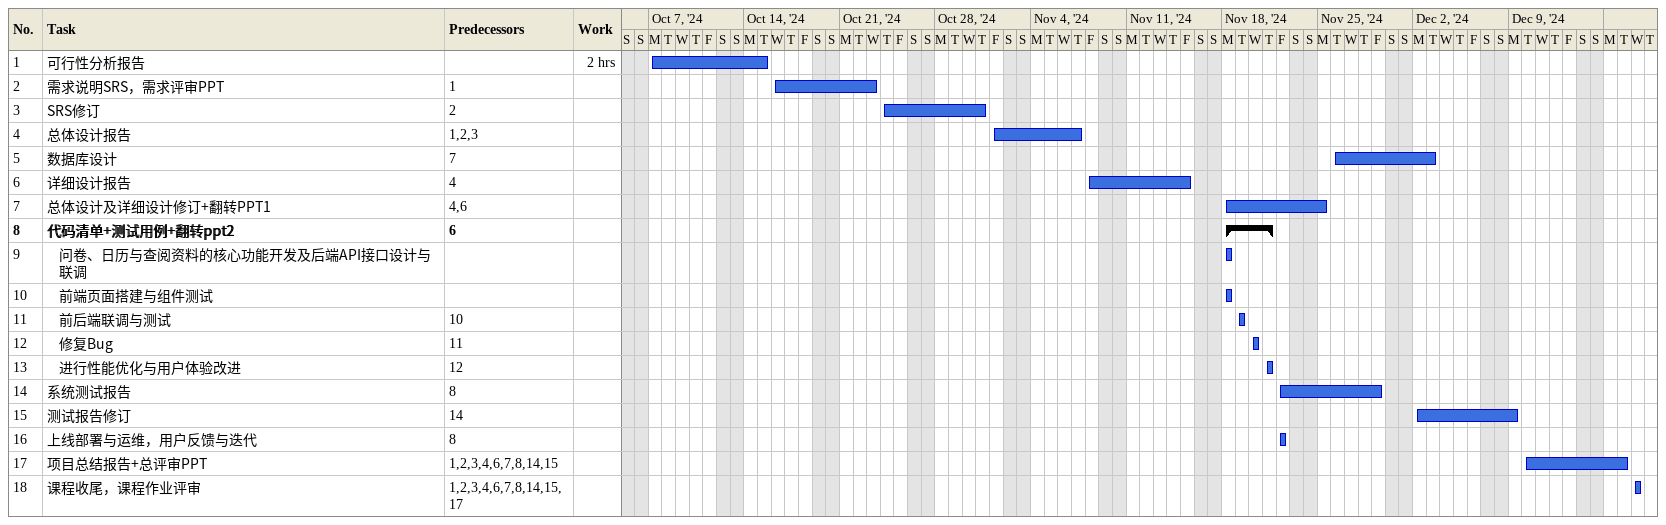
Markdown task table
| ID | Level | Task | Start | Finish | Predecessors | Work (h) |
|---|---|---|---|---|---|---|
| 1 | 1 | 可行性分析报告 | 2024-10-07 | 2024-10-15 |  | 2 |
| 2 | 1 | 需求说明SRS，需求评审PPT | 2024-10-16 | 2024-10-23 | 1 |  |
| 3 | 1 | SRS修订 | 2024-10-24 | 2024-10-31 | 2 |  |
| 4 | 1 | 总体设计报告 | 2024-11-01 | 2024-11-07 | 1, 2, 3 |  |
| 5 | 1 | 数据库设计 | 2024-11-26 | 2024-12-03 | 7 |  |
| 6 | 1 | 详细设计报告 | 2024-11-08 | 2024-11-15 | 4 |  |
| 7 | 1 | 总体设计及详细设计修订+翻转PPT1 | 2024-11-18 | 2024-11-25 | 4, 6 |  |
| 8 | 1 | **代码清单+测试用例+翻转ppt2** | 2024-11-18 | 2024-11-21 | 6 |  |
| 9 | 2 | 问卷、日历与查阅资料的核心功能开发及后端API接口设计与联调 | 2024-11-18 | 2024-11-18 |  |  |
| 10 | 2 | 前端页面搭建与组件测试 | 2024-11-18 | 2024-11-18 |  |  |
| 11 | 2 | 前后端联调与测试 | 2024-11-19 | 2024-11-19 | 10 |  |
| 12 | 2 | 修复Bug | 2024-11-20 | 2024-11-20 | 11 |  |
| 13 | 2 | 进行性能优化与用户体验改进 | 2024-11-21 | 2024-11-21 | 12 |  |
| 14 | 1 | 系统测试报告 | 2024-11-22 | 2024-11-29 | 8 |  |
| 15 | 1 | 测试报告修订 | 2024-12-02 | 2024-12-09 | 14 |  |
| 16 | 1 | 上线部署与运维，用户反馈与迭代 | 2024-11-22 | 2024-11-22 | 8 |  |
| 17 | 1 | 项目总结报告+总评审PPT | 2024-12-10 | 2024-12-17 | 1, 2, 3, 4, 6, 7, 8, 14, 15 |  |
| 18 | 1 | 课程收尾，课程作业评审 | 2024-12-18 | 2024-12-18 | 1, 2, 3, 4, 6, 7, 8, 14, 15, 17 |  |
